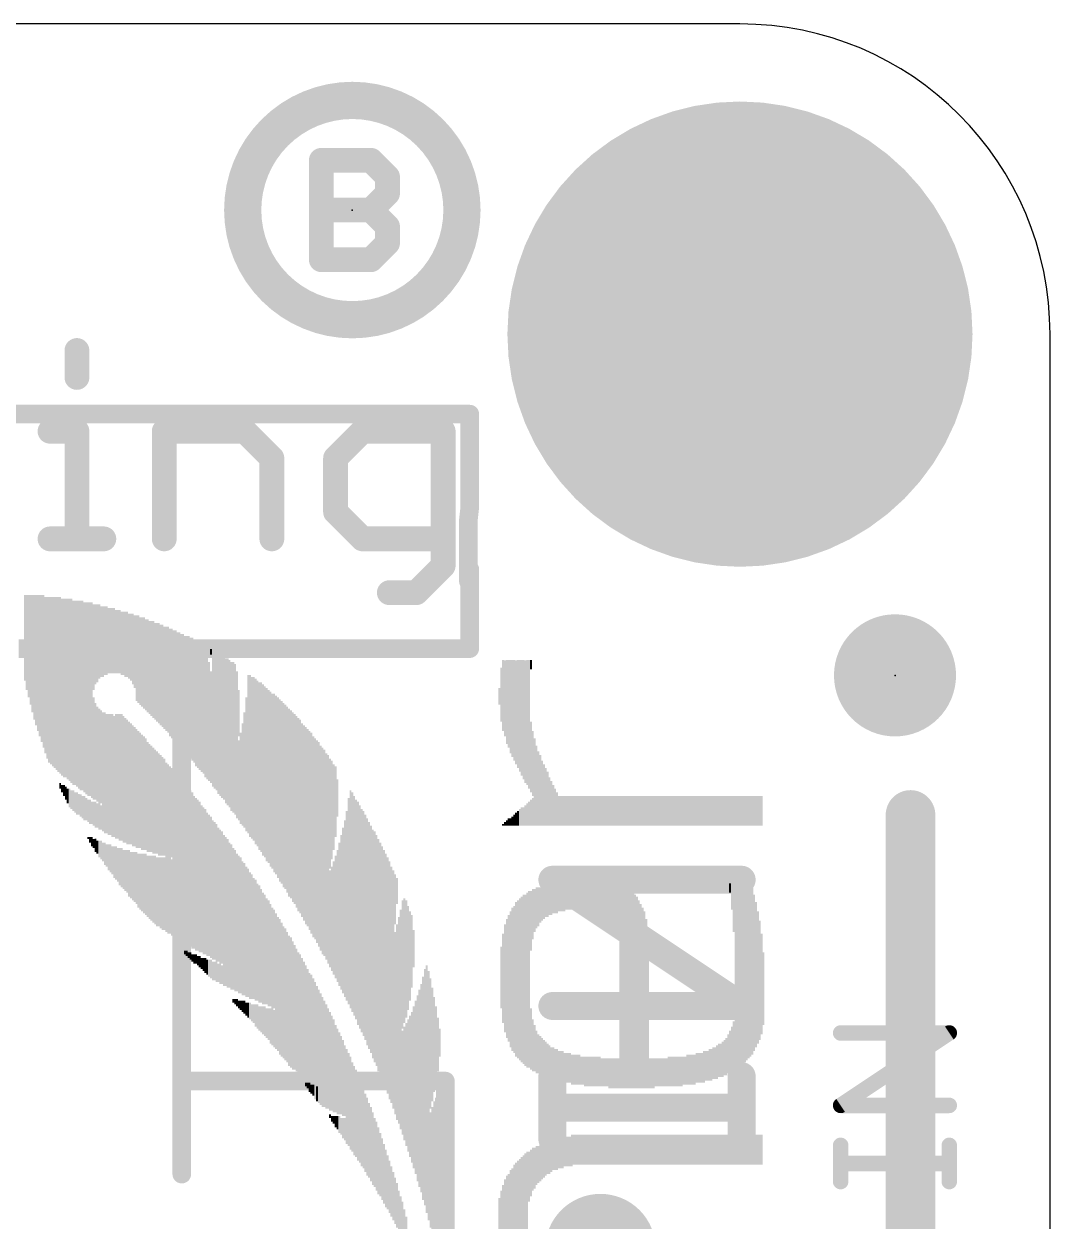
# Model space of a CAD drawing. Extents: x 0 to 50.8, y 0 to 22.9.
# Drawn here: x 42.4 to 50.8, y 13.06 to 22.86 of the extents above; entities that cross this region are included whole.
import ezdxf

# ---------------------------------------------------------------- set-up
doc = ezdxf.new("R2010")
doc.units = 0
for name, color, linetype in [('1', 12, 'CONTINUOUS'), ('17', 110, 'CONTINUOUS'), ('18', 110, 'CONTINUOUS'), ('20', 4, 'CONTINUOUS'), ('21', 40, 'CONTINUOUS'), ('22', 6, 'CONTINUOUS'), ('23', 40, 'CONTINUOUS')]:
    doc.layers.add(name, color=color, linetype=linetype)

# ---------------------------------------------------------------- blocks, each defined once
blk = doc.blocks.new('PIE')
at = {"const_width": 0.5}
blk.add_lwpolyline([(0, -0.25, 1), (0, 0.25, 1), (0, -0.25)], format="xyb", dxfattribs=at)
blk = doc.blocks.new('ROUNDP')
at = {"const_width": 0.5}
blk.add_lwpolyline([(0, -0.25, 1), (0, 0.25, 1), (0, -0.25)], format="xyb", dxfattribs=at)
blk = doc.blocks.new('RECT')
blk.add_solid([(-0.5, -0.5), (0.5, -0.5), (-0.5, 0.5), (0.5, 0.5)])
blk = doc.blocks.new('ROUNDV')
at = {"const_width": 0.5}
blk.add_lwpolyline([(0, -0.25, 1), (0, 0.25, 1), (0, -0.25)], format="xyb", dxfattribs=at)

msp = doc.modelspace()

# ---------------------------------------------------------------- linework, layer by layer
at = {"layer": '20'}
for p, q in [((48.26, 22.86), (2.54, 22.86)), ((50.8, 2.54), (50.8, 20.32))]:
    msp.add_line(p, q, dxfattribs=at)
msp.add_arc((48.26, 20.32), 2.54, 0, 90, dxfattribs=at)
at = {"layer": '21'}
for points, const_width in [([(45.085, 20.438, 1), (45.085, 22.234, 1), (45.085, 20.438)], 0.3048), ([(44.8818, 21.7431, 1), (44.7802, 21.7431)], 0.1016), ([(44.831, 21.7939, 1), (44.831, 21.6923)], 0.1016), ([(45.2737, 21.779, 1), (45.2018, 21.7072)], 0.1016), ([(45.2377, 21.6923, 1), (45.2377, 21.7939)], 0.1016), ([(45.4241, 21.6075, 1), (45.3225, 21.6075)], 0.1016), ([(45.3374, 21.5716, 1), (45.4092, 21.6434)], 0.1016), ([(45.4092, 21.436, 1), (45.3374, 21.5078)], 0.1016), ([(45.3225, 21.4719, 1), (45.4241, 21.4719)], 0.1016), ([(44.831, 21.3871, 1), (44.831, 21.2855)], 0.1016), ([(45.2737, 21.3723, 1), (45.2018, 21.3004)], 0.1016), ([(45.2018, 21.3723, 1), (45.2737, 21.3004)], 0.1016), ([(45.2377, 21.2855, 1), (45.2377, 21.3871)], 0.1016), ([(45.4241, 21.2008, 1), (45.3225, 21.2008)], 0.1016), ([(45.3374, 21.1648, 1), (45.4092, 21.2367)], 0.1016), ([(45.3225, 21.0652, 1), (45.4241, 21.0652)], 0.1016), ([(45.4092, 21.0293, 1), (45.3374, 21.1011)], 0.1016), ([(44.831, 20.9804, 1), (44.831, 20.8788)], 0.1016), ([(44.7802, 20.9296, 1), (44.8818, 20.9296)], 0.1016), ([(45.2018, 20.9655, 1), (45.2737, 20.8937)], 0.1016), ([(45.2377, 20.8788, 1), (45.2377, 20.9804)], 0.1016), ([(42.88, 20.1859, 1), (42.7784, 20.1859)], 0.1016), ([(42.7784, 19.9655, 1), (42.88, 19.9655)], 0.1016), ([(42.6088, 19.5757, 1), (42.6088, 19.4741)], 0.1016), ([(42.88, 19.5249, 1), (42.7784, 19.5249)], 0.1016), ([(42.8292, 19.4741, 1), (42.8292, 19.5757)], 0.1016), ([(43.5952, 19.5249, 1), (43.4936, 19.5249)], 0.1016), ([(43.5444, 19.5757, 1), (43.5444, 19.4741)], 0.1016), ([(44.2412, 19.5608, 1), (44.1694, 19.489)], 0.1016), ([(44.2053, 19.4741, 1), (44.2053, 19.5757)], 0.1016), ([(45.168, 19.5757, 1), (45.168, 19.4741)], 0.1016), ([(45.2039, 19.489, 1), (45.132, 19.5608)], 0.1016), ([(45.8797, 19.5249, 1), (45.7781, 19.5249)], 0.1016), ([(45.8289, 19.4741, 1), (45.8289, 19.5757)], 0.1016), ([(44.4765, 19.3046, 1), (44.3749, 19.3046)], 0.1016), ([(44.3897, 19.2686, 1), (44.4616, 19.3405)], 0.1016), ([(44.9984, 19.3046, 1), (44.8968, 19.3046)], 0.1016), ([(44.9117, 19.3405, 1), (44.9836, 19.2686)], 0.1016), ([(44.9836, 18.8998, 1), (44.9117, 18.828)], 0.1016), ([(44.8968, 18.8639, 1), (44.9984, 18.8639)], 0.1016), ([(42.6088, 18.6944, 1), (42.6088, 18.5928)], 0.1016), ([(43.0495, 18.5928, 1), (43.0495, 18.6944)], 0.1016), ([(45.168, 18.6944, 1), (45.168, 18.5928)], 0.1016), ([(45.132, 18.6077, 1), (45.2039, 18.6795)], 0.1016), ([(45.8289, 18.5928, 1), (45.8289, 18.6944)], 0.1016), ([(42.7784, 18.6436, 1), (42.88, 18.6436)], 0.1016), ([(43.4936, 18.6436, 1), (43.5952, 18.6436)], 0.1016), ([(44.3749, 18.6436, 1), (44.4765, 18.6436)], 0.1016), ([(45.7781, 18.4233, 1), (45.8797, 18.4233)], 0.1016), ([(45.8648, 18.3874, 1), (45.793, 18.4592)], 0.1016), ([(45.3883, 18.2538, 1), (45.3883, 18.1522)], 0.1016), ([(45.5727, 18.2389, 1), (45.6445, 18.167)], 0.1016), ([(45.6086, 18.1522, 1), (45.6086, 18.2538)], 0.1016), ([(49.0847, 14.6295, 1), (49.0847, 14.566)], 0.0635), ([(49.9921, 14.5713, 1), (49.9569, 14.6242)], 0.0635), ([(49.9745, 14.566, 1), (49.9745, 14.6295)], 0.0635), ([(49.0847, 14.0363, 1), (49.0847, 13.9728)], 0.0635), ([(49.0671, 14.031, 1), (49.1024, 13.9782)], 0.0635), ([(49.9745, 13.9728, 1), (49.9745, 14.0363)], 0.0635), ([(49.1165, 13.6775, 1), (49.053, 13.6775)], 0.0635), ([(50.0063, 13.6775, 1), (49.9427, 13.6775)], 0.0635), ([(49.0847, 13.5609, 1), (49.0847, 13.4974)], 0.0635), ([(49.9745, 13.4974, 1), (49.9745, 13.5609)], 0.0635), ([(49.053, 13.3809, 1), (49.1165, 13.3809)], 0.0635), ([(49.9427, 13.3809, 1), (50.0063, 13.3809)], 0.0635)]:
    msp.add_lwpolyline(points, format="xyb", dxfattribs=dict(at, const_width=const_width))
for points, const_width in [([(44.831, 20.9296), (44.831, 21.7431)], 0.2032), ([(44.831, 21.7431), (45.2377, 21.7431)], 0.2032), ([(45.2377, 21.7431), (45.3733, 21.6075)], 0.2032), ([(45.3733, 21.6075), (45.3733, 21.4719)], 0.2032), ([(45.3733, 21.4719), (45.2377, 21.3363)], 0.2032), ([(44.831, 21.3363), (45.2377, 21.3363)], 0.2032), ([(45.2377, 21.3363), (45.3733, 21.2008)], 0.2032), ([(45.3733, 21.2008), (45.3733, 21.0652)], 0.2032), ([(45.3733, 21.0652), (45.2377, 20.9296)], 0.2032), ([(45.2377, 20.9296), (44.831, 20.9296)], 0.2032), ([(42.8292, 20.1859), (42.8292, 19.9655)], 0.2032), ([(42.6088, 19.5249), (42.8292, 19.5249)], 0.2032), ([(42.8292, 19.5249), (42.8292, 18.6436)], 0.2032), ([(43.5444, 18.6436), (43.5444, 19.5249)], 0.2032), ([(43.5444, 19.5249), (44.2053, 19.5249)], 0.2032), ([(44.2053, 19.5249), (44.4257, 19.3046)], 0.2032), ([(45.168, 19.5249), (44.9476, 19.3046)], 0.2032), ([(45.8289, 19.5249), (45.168, 19.5249)], 0.2032), ([(45.8289, 18.4233), (45.8289, 19.5249)], 0.2032), ([(44.4257, 19.3046), (44.4257, 18.6436)], 0.2032), ([(44.9476, 19.3046), (44.9476, 18.8639)], 0.2032), ([(44.9476, 18.8639), (45.168, 18.6436)], 0.2032), ([(42.6088, 18.6436), (43.0495, 18.6436)], 0.2032), ([(45.168, 18.6436), (45.8289, 18.6436)], 0.2032), ([(45.6086, 18.203), (45.8289, 18.4233)], 0.2032), ([(45.3883, 18.203), (45.6086, 18.203)], 0.2032), ([(49.0847, 14.0046), (49.9745, 14.5978)], 0.127), ([(49.9745, 14.5978), (49.0847, 14.5978)], 0.127), ([(49.9745, 14.0046), (49.0847, 14.0046)], 0.127), ([(49.0847, 13.3809), (49.0847, 13.6775)], 0.127), ([(49.9745, 13.3809), (49.9745, 13.6775)], 0.127), ([(49.9745, 13.5292), (49.0847, 13.5292)], 0.127)]:
    msp.add_lwpolyline(points, dxfattribs=dict(at, const_width=const_width))
at = {"layer": '22'}
for points, const_width in [([(26, 19.665), (46.047, 19.665)], 0.1524), ([(46.047, 19.665), (46.047, 18.903)], 0.1524), ([(46.036, 18.803), (46.047, 18.903)], 0.1524), ([(46.036, 18.803), (46.036, 18.295)], 0.1524), ([(46.036, 18.295), (46.047, 18.395)], 0.1524), ([(46.047, 17.745), (46.047, 18.395)], 0.1524), ([(42.351, 17.745), (43.688, 17.745)], 0.1524), ([(43.688, 17.745), (43.688, 14.204)], 0.1524), ([(46.047, 17.745), (43.688, 17.745)], 0.1524), ([(49.657, 16.383), (49.657, 11.303)], 0.4064), ([(48.274, 14.8186), (46.7233, 15.8524)], 0.2286), ([(46.7233, 15.8524), (48.274, 15.8524)], 0.2286), ([(46.7233, 14.8186), (48.274, 14.8186)], 0.2286), ([(46.7233, 13.7272), (46.7233, 14.2441)], 0.2286), ([(48.274, 13.7272), (48.274, 14.2441)], 0.2286), ([(45.847, 14.204), (43.688, 14.204)], 0.1524), ([(43.688, 14.204), (43.688, 13.442)], 0.1524), ([(45.847, 14.204), (45.847, 9.505)], 0.1524), ([(46.7233, 13.9856), (48.274, 13.9856)], 0.2286)]:
    msp.add_lwpolyline(points, dxfattribs=dict(at, const_width=const_width))
for points, const_width in [([(46.0851, 19.665, 1), (46.0089, 19.665)], 0.0762), ([(46.047, 19.6269, 1), (46.047, 19.7031)], 0.0762), ([(46.0089, 18.903, 1), (46.0851, 18.903)], 0.0762), ([(46.0849, 18.8988, 1), (46.0091, 18.9072)], 0.0762), ([(46.0741, 18.803, 1), (45.9979, 18.803)], 0.0762), ([(45.9981, 18.8072, 1), (46.0739, 18.7988)], 0.0762), ([(46.0851, 18.395, 1), (46.0089, 18.395)], 0.0762), ([(46.0849, 18.3908, 1), (46.0091, 18.3992)], 0.0762), ([(45.9981, 18.2992, 1), (46.0739, 18.2908)], 0.0762), ([(45.9979, 18.295, 1), (46.0741, 18.295)], 0.0762), ([(43.7261, 17.745, 1), (43.6499, 17.745)], 0.0762), ([(43.688, 17.7831, 1), (43.688, 17.7069)], 0.0762), ([(43.688, 17.7069, 1), (43.688, 17.7831)], 0.0762), ([(46.0089, 17.745, 1), (46.0851, 17.745)], 0.0762), ([(46.047, 17.7069, 1), (46.047, 17.7831)], 0.0762), ([(49.7586, 16.383, 1), (49.5554, 16.383)], 0.2032), ([(46.755, 15.9, 1), (46.6916, 15.8049)], 0.1143), ([(46.7233, 15.9096, 1), (46.7233, 15.7953)], 0.1143), ([(48.274, 15.7953, 1), (48.274, 15.9096)], 0.1143), ([(46.7233, 14.8758, 1), (46.7233, 14.7615)], 0.1143), ([(48.2423, 14.7711, 1), (48.3057, 14.8662)], 0.1143), ([(48.274, 14.7615, 1), (48.274, 14.8758)], 0.1143), ([(46.7805, 14.2441, 1), (46.6662, 14.2441)], 0.1143), ([(48.3312, 14.2441, 1), (48.2169, 14.2441)], 0.1143), ([(43.688, 14.2421, 1), (43.688, 14.1659)], 0.0762), ([(43.7261, 14.204, 1), (43.6499, 14.204)], 0.0762), ([(43.6499, 14.204, 1), (43.7261, 14.204)], 0.0762), ([(45.8851, 14.204, 1), (45.8089, 14.204)], 0.0762), ([(45.847, 14.1659, 1), (45.847, 14.2421)], 0.0762), ([(46.7233, 14.0428, 1), (46.7233, 13.9285)], 0.1143), ([(48.274, 13.9285, 1), (48.274, 14.0428)], 0.1143), ([(46.6662, 13.7272, 1), (46.7805, 13.7272)], 0.1143), ([(48.2169, 13.7272, 1), (48.3312, 13.7272)], 0.1143), ([(43.6499, 13.442, 1), (43.7261, 13.442)], 0.0762)]:
    msp.add_lwpolyline(points, format="xyb", dxfattribs=dict(at, const_width=const_width))
at = {"layer": '23'}
for p in [(45.085, 21.336), (49.53, 17.526)]:
    msp.add_point(p, dxfattribs=at)

# ---------------------------------------------------------------- block references
at = {"layer": '1'}
msp.add_blockref('PIE', (49.53, 17.526), dxfattribs=at)
at = {"layer": '17', "xscale": 3.81, "yscale": 3.81, "rotation": 180}
msp.add_blockref('ROUNDP', (48.26, 20.32), dxfattribs=at)
msp.add_blockref('ROUNDP', (48.26, 20.32), dxfattribs=at)
at = {"layer": '18', "xscale": 0.9064, "yscale": 0.9064}
msp.add_blockref('ROUNDV', (47.117, 12.827), dxfattribs=at)
msp.add_blockref('ROUNDV', (47.117, 12.827), dxfattribs=at)
at = {"layer": '21', "yscale": 0.0152, "rotation": 90}
for p, xscale in [((42.4028, 17.8333), 0.701), ((42.418, 17.7952), 0.7772), ((42.4332, 17.7648), 0.8382), ((42.4485, 17.7343), 0.8992), ((42.4637, 17.7038), 0.9601), ((42.479, 17.6733), 1.0211), ((42.4942, 17.6505), 1.0668), ((42.5094, 17.6276), 1.1125), ((42.5247, 17.6047), 1.1582), ((42.5399, 17.5819), 1.204), ((42.5552, 17.559), 1.2497), ((42.5704, 17.5285), 1.2802), ((42.5856, 17.5057), 1.3259), ((42.6009, 17.4904), 1.3564), ((42.6161, 17.4828), 1.3716), ((42.6314, 17.4752), 1.3868), ((42.6466, 17.4676), 1.4021), ((42.6618, 17.46), 1.4173), ((42.6771, 17.4523), 1.4326), ((42.6923, 17.4447), 1.4478), ((42.7076, 17.4295), 1.4478), ((42.7228, 17.4219), 1.463), ((42.738, 17.4219), 1.463), ((42.7533, 17.4142), 1.4783), ((42.7685, 17.4066), 1.4935), ((42.7838, 17.399), 1.5088), ((42.799, 17.3838), 1.5088), ((42.8142, 17.3838), 1.5088), ((42.8295, 17.3761), 1.524), ((42.8447, 17.3685), 1.5392), ((42.86, 17.3609), 1.5545), ((42.8752, 17.3609), 1.5545), ((42.8904, 17.3457), 1.5545), ((42.9057, 17.338), 1.5697), ((42.9209, 17.3304), 1.585), ((42.9362, 17.3304), 1.585), ((42.9514, 17.3228), 1.6002), ((42.9666, 17.7571), 0.701), ((42.9819, 17.78), 0.6553), ((42.9971, 17.7876), 0.6401), ((43.0124, 17.8029), 0.6096), ((43.0276, 17.8029), 0.5791), ((43.0428, 17.8029), 0.5791), ((43.0581, 17.8105), 0.5639), ((43.0733, 17.8105), 0.5639), ((43.0886, 17.8105), 0.5334), ((43.1038, 17.8105), 0.5334), ((43.119, 17.8105), 0.5334), ((43.1343, 17.8105), 0.5334), ((43.1495, 17.8029), 0.5182), ((43.1648, 17.8029), 0.5182), ((43.18, 17.8029), 0.5182), ((43.1952, 17.7876), 0.5182), ((43.2105, 17.7876), 0.5182), ((43.2257, 17.78), 0.5334), ((43.241, 17.78), 0.5334), ((43.2562, 17.7648), 0.5334), ((43.2714, 17.7571), 0.5486), ((43.2867, 17.7419), 0.5791), ((43.3019, 17.719), 0.5944), ((43.3172, 17.6657), 0.701), ((43.3324, 17.6581), 0.7163), ((43.3476, 17.6428), 0.7163), ((43.3629, 17.6352), 0.7315), ((43.3781, 17.6276), 0.7468), ((43.3934, 17.6124), 0.7468), ((43.4086, 17.6047), 0.762), ((43.4238, 17.5895), 0.762), ((43.4391, 17.5819), 0.7772), ((43.4543, 17.5743), 0.7925), ((43.4696, 17.559), 0.7925), ((43.4848, 17.5514), 0.8077), ((43.5, 17.5438), 0.823), ((43.5153, 17.5285), 0.823), ((43.5305, 17.5209), 0.8382), ((43.5458, 17.5057), 0.8382), ((43.561, 17.4981), 0.8534), ((43.5762, 17.4904), 0.8687), ((43.5915, 17.4676), 0.8839), ((43.6067, 17.46), 0.8992), ((43.622, 17.4447), 0.8992), ((43.6372, 17.4371), 0.9144), ((43.6524, 17.4219), 0.9144), ((43.6677, 17.4142), 0.9296), ((43.6829, 17.399), 0.9296), ((43.6982, 17.3914), 0.9449), ((43.7134, 17.3685), 0.9601), ((43.7286, 17.3609), 0.9754), ((43.7439, 17.3533), 0.9906), ((43.7591, 17.338), 0.9906), ((43.7744, 17.3304), 1.0058), ((43.7896, 17.3152), 1.0058), ((43.8048, 17.2923), 1.0211), ((43.8201, 17.2847), 1.0363), ((43.8353, 17.2695), 1.0363), ((43.8506, 17.2618), 1.0516), ((43.8658, 17.2466), 1.0516), ((43.881, 17.2237), 1.0668), ((43.8963, 17.1856), 1.0211), ((43.9268, 17.719), 0.0457), ((43.942, 17.178), 1.1278), ((43.9572, 17.1628), 1.1278), ((43.9725, 17.1475), 1.1278), ((43.9877, 17.1323), 1.1582), ((44.003, 17.1171), 1.1582), ((44.0182, 17.1094), 1.1735), ((44.0334, 17.0942), 1.1735), ((44.0487, 17.0713), 1.1887), ((44.0639, 17.0637), 1.204), ((44.0792, 17.0485), 1.204), ((46.3194, 17.3609), 0.5791), ((46.3347, 17.338), 0.6248), ((46.3499, 17.3076), 0.6858), ((46.3652, 17.2923), 0.7163), ((46.3804, 17.2695), 0.762), ((46.3956, 17.2542), 0.7925), ((46.4109, 17.239), 0.823), ((46.4261, 17.2237), 0.8534), ((46.4414, 17.2085), 0.8839), ((46.4566, 17.1933), 0.9144), ((46.4718, 17.178), 0.9449), ((46.4871, 17.1628), 0.9754), ((46.5023, 17.1475), 1.0058), ((46.5176, 17.1399), 1.0211), ((46.5328, 17.1247), 1.0516), ((46.548, 17.6124), 0.0762), ((43.9115, 17.1475), 0.9754), ((43.9268, 17.1018), 0.9144), ((44.0944, 17.0256), 1.2192), ((44.1096, 17.018), 1.2344), ((44.1249, 17.0028), 1.2344), ((44.1401, 16.957), 1.204), ((46.3042, 17.3685), 0.442), ((44.2316, 16.8808), 1.2954), ((44.2468, 16.8656), 1.3259), ((44.262, 16.8504), 1.3259), ((44.2773, 16.8427), 1.3411), ((44.2925, 16.8199), 1.3564), ((44.3078, 16.8046), 1.3564), ((44.323, 16.7818), 1.3716), ((44.3382, 16.7742), 1.3868), ((44.3535, 16.7513), 1.4021), ((44.1554, 17.2161), 0.381), ((44.3687, 16.7361), 1.4021), ((44.384, 16.7132), 1.4173), ((44.3992, 16.698), 1.4173), ((44.4144, 16.6751), 1.4326), ((44.4297, 16.6599), 1.4326), ((44.4449, 16.6446), 1.463), ((44.4602, 16.6294), 1.463), ((46.289, 17.3533), 0.1372), ((42.9666, 16.9266), 0.8382), ((42.9819, 16.9037), 0.7925), ((42.9971, 16.8808), 0.7772), ((43.0124, 16.7589), 0.9906), ((44.2163, 16.797), 1.0973), ((44.4754, 16.6065), 1.4783), ((44.4906, 16.5837), 1.4935), ((44.5059, 16.5684), 1.4935), ((44.5211, 16.5456), 1.5088), ((44.5364, 16.5303), 1.5088), ((44.5516, 16.5075), 1.524), ((44.5668, 16.4846), 1.5392), ((43.0276, 16.858), 0.762), ((43.0428, 16.7361), 0.9754), ((43.0581, 16.7284), 0.9906), ((43.0733, 16.7208), 0.9754), ((43.0886, 16.7132), 0.9906), ((43.1038, 16.7132), 0.9906), ((43.119, 16.7056), 1.0058), ((43.1343, 16.698), 0.9906), ((43.1495, 16.698), 1.0211), ((43.1648, 16.698), 1.0211), ((43.18, 16.6903), 1.0363), ((43.1952, 16.6903), 1.0363), ((43.2105, 16.6751), 1.0363), ((43.2257, 16.6675), 1.0211), ((43.241, 16.6522), 1.0211), ((44.2011, 16.7513), 0.9449), ((44.5821, 16.4694), 1.5392), ((44.5973, 16.4465), 1.5545), ((44.6126, 16.4313), 1.5545), ((44.6278, 16.4084), 1.5697), ((44.643, 16.3855), 1.585), ((44.6583, 16.3703), 1.585), ((43.2562, 16.6446), 1.0058), ((43.2714, 16.637), 0.9906), ((43.2867, 16.6218), 0.9906), ((43.3019, 16.6141), 0.9754), ((43.3172, 16.5989), 0.9754), ((43.3324, 16.5913), 0.9601), ((43.3476, 16.5837), 0.9449), ((44.1706, 16.6827), 0.7468), ((44.1858, 16.7132), 0.8382), ((44.6735, 16.3398), 1.585), ((44.6888, 16.317), 1.6002), ((44.704, 16.2941), 1.6154), ((44.7192, 16.2789), 1.6154), ((44.7345, 16.256), 1.6307), ((44.7497, 16.2331), 1.6459), ((46.548, 16.858), 0.5791), ((46.5633, 16.8046), 0.5334), ((43.3629, 16.5684), 0.9449), ((43.3781, 16.5608), 0.9296), ((43.3934, 16.5532), 0.9144), ((43.4086, 16.5303), 0.8992), ((43.4238, 16.5227), 0.8839), ((44.1554, 16.6675), 0.6553), ((44.765, 16.2027), 1.6459), ((44.7802, 16.1874), 1.6459), ((44.7954, 16.1646), 1.6612), ((44.8107, 16.1417), 1.6764), ((46.5785, 16.6522), 0.7163), ((43.4391, 16.5151), 0.8687), ((43.4543, 16.4998), 0.8687), ((43.4696, 16.4922), 0.8534), ((43.4848, 16.4846), 0.8382), ((43.5, 16.4694), 0.8382), ((43.5153, 16.4617), 0.823), ((44.8259, 16.1112), 1.6764), ((44.8412, 16.0884), 1.6916), ((44.8564, 16.0731), 1.6916), ((44.8716, 16.0426), 1.6916), ((44.8869, 16.0198), 1.7069), ((46.5938, 16.6218), 0.6553), ((46.609, 16.5989), 0.6096), ((46.6242, 16.5837), 0.5791), ((43.5305, 16.4541), 0.8077), ((43.5458, 16.4465), 0.7925), ((43.561, 16.1188), 1.3868), ((43.5762, 16.1036), 1.3868), ((43.5915, 16.096), 1.3716), ((43.6067, 16.4008), 0.7315), ((44.9021, 16.3932), 0.8992), ((44.9174, 16.4236), 0.8077), ((44.9326, 16.4465), 0.701), ((44.9478, 16.4922), 0.5791), ((46.6395, 16.5608), 0.5334), ((46.6547, 16.5456), 0.5029), ((46.67, 16.5303), 0.4724), ((43.622, 16.0655), 1.3716), ((43.6372, 16.0579), 1.3564), ((43.6524, 16.035), 1.3411), ((43.6677, 16.0274), 1.3259), ((43.6829, 16.0122), 1.3259), ((44.9631, 16.5227), 0.3048), ((46.6852, 16.5151), 0.442), ((46.7004, 16.4922), 0.3962), ((42.6923, 16.6218), 0.0457), ((42.7076, 16.5989), 0.061), ((42.7228, 16.5837), 0.0914), ((42.738, 16.5608), 0.1067), ((42.7533, 16.5379), 0.1219), ((42.7685, 16.5227), 0.1524), ((42.7838, 16.5075), 0.1524), ((42.799, 16.4998), 0.1676), ((42.8142, 16.4846), 0.1676), ((42.8295, 16.477), 0.1829), ((43.6982, 15.9969), 1.3259), ((43.7134, 15.9893), 1.3106), ((43.7286, 15.9664), 1.2954), ((43.7439, 15.9588), 1.2802), ((43.7591, 15.9436), 1.2802), ((43.7744, 15.9283), 1.2802), ((45.0698, 15.6921), 1.7831), ((45.085, 15.6693), 1.7983), ((46.7157, 16.477), 0.3658), ((46.7309, 16.4617), 0.3353), ((46.7462, 16.4465), 0.3048), ((46.7614, 16.4313), 0.2743), ((42.8447, 16.4694), 0.1676), ((42.86, 16.4617), 0.1829), ((42.8752, 16.4465), 0.1829), ((42.8904, 16.4389), 0.1981), ((42.9057, 16.4313), 0.1829), ((42.9209, 16.416), 0.1829), ((42.9362, 16.4084), 0.1981), ((42.9514, 16.4008), 0.1829), ((42.9666, 16.3932), 0.1981), ((42.9819, 16.3855), 0.2134), ((42.9971, 16.3779), 0.1981), ((43.7896, 15.9131), 1.2497), ((43.8048, 15.8979), 1.2497), ((43.8201, 15.8902), 1.2344), ((43.8353, 15.875), 1.2344), ((45.0545, 15.6769), 1.6916), ((45.1002, 15.6388), 1.7983), ((45.1155, 15.6083), 1.7983), ((45.1307, 15.5778), 1.8288), ((46.5176, 16.3855), 0.1829), ((46.5328, 16.3932), 0.1981), ((46.548, 16.4008), 0.2134), ((46.5633, 16.4084), 0.2286), ((46.7766, 16.416), 0.2438), ((46.7919, 16.416), 0.2438), ((46.8071, 16.416), 0.2438), ((46.8224, 16.416), 0.2438), ((46.8376, 16.416), 0.2438), ((46.8528, 16.416), 0.2438), ((46.8681, 16.416), 0.2438), ((46.8833, 16.416), 0.2438), ((46.8986, 16.416), 0.2438), ((46.9138, 16.416), 0.2438), ((46.929, 16.416), 0.2438), ((46.9443, 16.416), 0.2438), ((46.9595, 16.416), 0.2438), ((46.9748, 16.416), 0.2438), ((46.99, 16.416), 0.2438), ((47.0052, 16.416), 0.2438), ((47.0205, 16.416), 0.2438), ((47.0357, 16.416), 0.2438), ((47.051, 16.416), 0.2438), ((47.0662, 16.416), 0.2438), ((47.0814, 16.416), 0.2438), ((47.0967, 16.416), 0.2438), ((47.1119, 16.416), 0.2438), ((47.1272, 16.416), 0.2438), ((47.1424, 16.416), 0.2438), ((47.1576, 16.416), 0.2438), ((47.1729, 16.416), 0.2438), ((47.1881, 16.416), 0.2438), ((47.2034, 16.416), 0.2438), ((47.2186, 16.416), 0.2438), ((47.2338, 16.416), 0.2438), ((47.2491, 16.416), 0.2438), ((47.2643, 16.416), 0.2438), ((47.2796, 16.416), 0.2438), ((47.2948, 16.416), 0.2438), ((47.31, 16.416), 0.2438), ((47.3253, 16.416), 0.2438), ((47.3405, 16.416), 0.2438), ((47.3558, 16.416), 0.2438), ((47.371, 16.416), 0.2438), ((47.3862, 16.416), 0.2438), ((47.4015, 16.416), 0.2438), ((47.4167, 16.416), 0.2438), ((47.432, 16.416), 0.2438), ((47.4472, 16.416), 0.2438), ((47.4624, 16.416), 0.2438), ((47.4777, 16.416), 0.2438), ((47.4929, 16.416), 0.2438), ((47.5082, 16.416), 0.2438), ((47.5234, 16.416), 0.2438), ((47.5386, 16.416), 0.2438), ((47.5539, 16.416), 0.2438), ((47.5691, 16.416), 0.2438), ((47.5844, 16.416), 0.2438), ((47.5996, 16.416), 0.2438), ((47.6148, 16.416), 0.2438), ((47.6301, 16.416), 0.2438), ((47.6453, 16.416), 0.2438), ((47.6606, 16.416), 0.2438), ((47.6758, 16.416), 0.2438), ((47.691, 16.416), 0.2438), ((47.7063, 16.416), 0.2438), ((47.7215, 16.416), 0.2438), ((47.7368, 16.416), 0.2438), ((47.752, 16.416), 0.2438), ((47.7672, 16.416), 0.2438), ((47.7825, 16.416), 0.2438), ((47.7977, 16.416), 0.2438), ((47.813, 16.416), 0.2438), ((47.8282, 16.416), 0.2438), ((47.8434, 16.416), 0.2438), ((47.8587, 16.416), 0.2438), ((47.8739, 16.416), 0.2438), ((47.8892, 16.416), 0.2438), ((47.9044, 16.416), 0.2438), ((47.9196, 16.416), 0.2438), ((47.9349, 16.416), 0.2438), ((47.9501, 16.416), 0.2438), ((47.9654, 16.416), 0.2438), ((47.9806, 16.416), 0.2438), ((47.9958, 16.416), 0.2438), ((48.0111, 16.416), 0.2438), ((48.0263, 16.416), 0.2438), ((48.0416, 16.416), 0.2438), ((48.0568, 16.416), 0.2438), ((48.072, 16.416), 0.2438), ((48.0873, 16.416), 0.2438), ((48.1025, 16.416), 0.2438), ((48.1178, 16.416), 0.2438), ((48.133, 16.416), 0.2438), ((48.1482, 16.416), 0.2438), ((48.1635, 16.416), 0.2438), ((48.1787, 16.416), 0.2438), ((48.194, 16.416), 0.2438), ((48.2092, 16.416), 0.2438), ((48.2244, 16.416), 0.2438), ((48.2397, 16.416), 0.2438), ((48.2549, 16.416), 0.2438), ((48.2702, 16.416), 0.2438), ((48.2854, 16.416), 0.2438), ((48.3006, 16.416), 0.2438), ((48.3159, 16.416), 0.2438), ((48.3311, 16.416), 0.2438), ((48.3464, 16.416), 0.2438), ((48.3616, 16.416), 0.2438), ((48.3768, 16.416), 0.2438), ((48.3921, 16.416), 0.2438), ((48.4073, 16.416), 0.2438), ((48.4226, 16.416), 0.2438), ((48.4378, 16.416), 0.2438), ((43.0276, 16.3627), 0.1981), ((43.8506, 15.8598), 1.204), ((43.8658, 15.8445), 1.204), ((43.881, 15.8369), 1.1887), ((43.8963, 15.814), 1.1735), ((43.9115, 15.8064), 1.1582), ((43.9268, 15.7912), 1.1582), ((45.0393, 15.6388), 1.5545), ((45.146, 15.5473), 1.8288), ((45.1612, 15.5169), 1.8288), ((45.1764, 15.494), 1.844), ((45.1917, 15.4635), 1.844), ((46.3956, 16.3322), 0.0762), ((46.4109, 16.3398), 0.0914), ((46.4261, 16.3474), 0.1067), ((46.4414, 16.3551), 0.1219), ((46.4566, 16.3627), 0.1372), ((46.4718, 16.3703), 0.1524), ((46.4871, 16.3703), 0.1524), ((46.5023, 16.3779), 0.1676), ((43.942, 15.7683), 1.143), ((43.9572, 15.7607), 1.1278), ((43.9725, 15.6616), 1.2954), ((43.9877, 15.7302), 1.0973), ((45.0088, 15.6007), 1.3564), ((45.024, 15.6159), 1.4478), ((45.2069, 15.4254), 1.8593), ((45.2222, 15.3949), 1.8593), ((45.2374, 15.3645), 1.8593), ((46.3194, 16.3017), 0.0152), ((46.3347, 16.3093), 0.0305), ((46.3499, 16.317), 0.0457), ((46.3652, 16.3246), 0.061), ((46.3804, 16.3246), 0.061), ((42.9209, 16.195), 0.0152), ((42.9362, 16.1798), 0.0457), ((42.9514, 16.1646), 0.0762), ((42.9666, 16.1493), 0.0762), ((42.9819, 16.1341), 0.1067), ((44.003, 15.6312), 1.2649), ((44.0182, 15.7074), 1.082), ((44.0334, 15.6007), 1.2344), ((44.0487, 15.5931), 1.2192), ((44.0639, 15.5778), 1.2192), ((44.9936, 15.5854), 1.2649), ((45.2526, 15.3264), 1.8745), ((45.2679, 15.3035), 1.8898), ((45.2831, 15.273), 1.8898), ((45.2984, 15.2349), 1.905), ((42.9971, 16.1188), 0.1067), ((43.0124, 16.1036), 0.1372), ((43.0276, 16.096), 0.1524), ((43.0428, 16.0807), 0.1524), ((43.0581, 16.0655), 0.1829), ((43.0733, 16.0503), 0.1829), ((43.0886, 16.035), 0.2134), ((43.1038, 16.0274), 0.2286), ((43.119, 16.0122), 0.2286), ((43.1343, 15.9969), 0.2591), ((43.1495, 15.9893), 0.2743), ((43.1648, 15.9741), 0.2743), ((43.18, 15.9588), 0.3048), ((43.1952, 15.9512), 0.32), ((43.2105, 15.936), 0.32), ((43.2257, 15.9283), 0.3353), ((43.241, 15.9207), 0.3505), ((43.2562, 15.9055), 0.381), ((43.2714, 15.8902), 0.381), ((43.2867, 15.8826), 0.3962), ((43.3019, 15.875), 0.4115), ((43.3172, 15.8674), 0.4267), ((44.0792, 15.5626), 1.1887), ((44.0944, 15.5473), 1.1887), ((44.1096, 15.5321), 1.1582), ((44.1249, 15.5169), 1.1582), ((44.9631, 15.555), 1.082), ((44.9783, 15.5702), 1.1735), ((45.3136, 15.2044), 1.905), ((45.3288, 15.1663), 1.9202), ((45.3441, 15.1359), 1.9202), ((43.3324, 15.8445), 0.442), ((43.3476, 15.8369), 0.4572), ((43.3629, 15.8293), 0.4724), ((43.3781, 15.8217), 0.4877), ((43.3934, 15.814), 0.5029), ((43.4086, 15.7988), 0.5029), ((43.4238, 15.7912), 0.5182), ((43.4391, 15.7836), 0.5334), ((43.4543, 15.7759), 0.5486), ((43.4696, 15.7683), 0.5639), ((43.4848, 15.7531), 0.5639), ((43.5, 15.7531), 0.5639), ((43.5153, 15.7455), 0.5791), ((43.5305, 15.7378), 0.5944), ((43.5458, 15.7378), 0.5944), ((43.6067, 15.7074), 0.6248), ((44.1401, 15.5016), 1.1278), ((44.1554, 15.4864), 1.1278), ((44.1706, 15.4788), 1.1125), ((44.1858, 15.4559), 1.0973), ((44.2011, 15.4483), 1.082), ((44.9326, 15.5397), 0.9296), ((44.9478, 15.5473), 1.0058), ((45.3593, 15.0978), 1.9355), ((45.3746, 15.0673), 1.9355), ((45.3898, 15.0292), 1.9507), ((44.2163, 15.4254), 1.0668), ((44.2316, 15.4178), 1.0516), ((44.2468, 15.3949), 1.0363), ((44.262, 15.3873), 1.0211), ((44.9021, 15.5321), 0.7925), ((44.9174, 15.5321), 0.8534), ((45.405, 14.9911), 1.9355), ((45.4203, 14.953), 1.9507), ((45.4355, 15.6921), 0.4115), ((44.2773, 15.3721), 0.9906), ((44.2925, 15.3568), 0.9906), ((44.3078, 15.3416), 0.9601), ((44.323, 15.3264), 0.9601), ((45.4508, 15.7607), 0.2134), ((46.5938, 15.6235), 0.3353), ((46.609, 15.6312), 0.32), ((46.6242, 15.6464), 0.2896), ((46.6395, 15.6616), 0.2896), ((46.6547, 15.6693), 0.2743), ((46.67, 15.6845), 0.2743), ((46.6852, 15.6845), 0.2743), ((46.7004, 15.6921), 0.2591), ((46.7157, 15.6921), 0.2591), ((46.7309, 15.7074), 0.2591), ((46.7462, 15.7074), 0.2591), ((46.7614, 15.7074), 0.2591), ((46.7766, 15.715), 0.2438), ((46.7919, 15.715), 0.2438), ((46.8071, 15.715), 0.2438), ((46.8224, 15.7226), 0.2591), ((46.8376, 15.7302), 0.2438), ((46.8528, 15.7302), 0.2438), ((46.8681, 15.7302), 0.2438), ((46.8833, 15.7302), 0.2438), ((46.8986, 15.7302), 0.2438), ((46.9138, 15.7302), 0.2438), ((46.929, 15.7302), 0.2438), ((46.9443, 15.7302), 0.2438), ((46.9595, 15.7302), 0.2438), ((46.9748, 15.7302), 0.2438), ((46.99, 15.7302), 0.2438), ((47.0052, 15.7302), 0.2438), ((47.0205, 15.7302), 0.2438), ((47.0357, 15.7378), 0.2286), ((47.051, 15.7378), 0.2286), ((47.0662, 15.7302), 0.2438), ((47.0814, 15.7302), 0.2438), ((47.0967, 15.7302), 0.2438), ((47.1119, 15.7302), 0.2438), ((47.1272, 15.7302), 0.2438), ((47.1424, 15.7226), 0.2591), ((47.1576, 15.7226), 0.2591), ((47.1729, 15.7226), 0.2591), ((47.1881, 15.715), 0.2743), ((47.2034, 15.6997), 0.2743), ((47.2186, 15.6921), 0.2896), ((47.2338, 15.6769), 0.32), ((47.2491, 15.6616), 0.3505), ((47.2643, 15.6312), 0.381), ((47.2796, 14.9835), 1.6764), ((47.2948, 14.9758), 1.6612), ((47.31, 14.9758), 1.6612), ((47.3253, 14.9682), 1.6459), ((47.3405, 14.9682), 1.6459), ((48.1787, 15.7836), 0.0762), ((48.194, 15.715), 0.2134), ((48.2092, 15.6235), 0.3962), ((48.2244, 15.0597), 1.524), ((48.2397, 15.0597), 1.524), ((48.2549, 15.0673), 1.5088), ((48.2702, 15.0749), 1.4935), ((48.2854, 15.0825), 1.4783), ((48.3006, 15.0901), 1.463), ((48.3159, 15.0978), 1.4478), ((48.3311, 15.1054), 1.4326), ((48.3464, 15.113), 1.4173), ((48.3616, 15.1054), 1.3716), ((44.3382, 15.3111), 0.9296), ((44.3535, 15.2883), 0.9144), ((44.3687, 15.2806), 0.8992), ((44.384, 15.2654), 0.8687), ((44.3992, 15.2502), 0.8687), ((45.4965, 15.1587), 1.0516), ((45.5117, 15.1892), 1.0211), ((45.527, 15.2044), 0.9601), ((46.4414, 15.0368), 1.2954), ((46.4566, 15.0368), 1.3259), ((46.4718, 15.0368), 1.3564), ((46.4871, 15.0368), 1.3868), ((46.5023, 15.0292), 1.4021), ((46.5176, 15.0292), 1.4326), ((46.5328, 15.0368), 1.4478), ((46.548, 15.5169), 0.4877), ((46.5633, 15.5702), 0.4115), ((46.5785, 15.6007), 0.3505), ((47.3558, 14.9606), 1.6307), ((47.371, 14.953), 1.6154), ((47.3862, 14.9454), 1.6002), ((47.4015, 14.9377), 1.585), ((47.4167, 14.9301), 1.5697), ((47.432, 14.9149), 1.5392), ((48.3768, 15.0901), 1.2802), ((44.4144, 15.2349), 0.8382), ((44.4297, 15.0597), 1.1278), ((44.4449, 15.2044), 0.8077), ((45.4812, 14.7091), 1.7983), ((45.5422, 15.2121), 0.8534), ((45.5574, 15.2273), 0.7315), ((46.3804, 15.0368), 1.1125), ((46.3956, 15.0368), 1.1735), ((46.4109, 15.0368), 1.204), ((46.4261, 15.0368), 1.2649), ((47.4472, 14.8996), 1.5088), ((47.4624, 14.8844), 1.4783), ((47.4777, 14.8692), 1.4478), ((48.3921, 15.0749), 1.1887), ((48.4073, 15.052), 1.082), ((44.4602, 15.0216), 1.1125), ((44.4754, 14.9987), 1.0973), ((44.4906, 14.9758), 1.1125), ((44.5059, 14.953), 1.0973), ((45.466, 14.7015), 1.6916), ((45.5727, 15.2654), 0.5944), ((46.3499, 15.0444), 0.9754), ((46.3652, 15.0444), 1.0363), ((47.4929, 14.8387), 1.3868), ((48.4226, 15.0292), 0.9754), ((44.5211, 14.9301), 1.082), ((44.5364, 14.9149), 1.082), ((44.5516, 14.892), 1.0668), ((44.5668, 14.8615), 1.0668), ((45.4355, 14.6787), 1.4935), ((45.4508, 14.6863), 1.6002), ((45.5879, 15.2883), 0.3048), ((46.3194, 15.0444), 0.7315), ((46.3347, 15.0444), 0.8839), ((47.5082, 14.793), 1.2954), ((48.4378, 14.9987), 0.823), ((44.5821, 14.8463), 1.0668), ((44.5973, 14.8234), 1.0516), ((44.6126, 14.8082), 1.0211), ((46.3042, 15.052), 0.5029), ((43.7134, 15.2578), 0.0305), ((43.7286, 15.2502), 0.0457), ((43.7439, 15.2349), 0.0457), ((43.7591, 15.2273), 0.061), ((43.7744, 15.2121), 0.061), ((43.7896, 15.2044), 0.0762), ((43.8048, 15.2044), 0.0762), ((43.8201, 15.1892), 0.0762), ((43.8353, 15.1816), 0.0914), ((43.8506, 15.1663), 0.0914), ((43.8658, 15.1587), 0.1067), ((43.881, 15.1511), 0.1219), ((43.8963, 15.1359), 0.1219), ((43.9115, 15.1282), 0.1372), ((43.9268, 15.1206), 0.1524), ((44.6278, 14.7853), 1.0058), ((44.643, 14.7625), 0.9906), ((44.6583, 14.7549), 0.9754), ((44.6735, 14.732), 0.9601), ((48.453, 14.9606), 0.5944), ((43.942, 15.1054), 0.1524), ((43.9572, 15.1054), 0.1524), ((43.9877, 15.0901), 0.1524), ((44.0182, 15.0749), 0.1524), ((44.6888, 14.7091), 0.9449), ((44.704, 14.6939), 0.9144), ((44.7192, 14.671), 0.8992), ((45.6794, 14.1529), 1.9355), ((45.6946, 14.1376), 2.0269), ((45.7098, 14.0843), 2.0422), ((44.7345, 14.6482), 0.8839), ((44.7497, 14.6406), 0.8687), ((44.765, 14.6177), 0.8534), ((44.7802, 14.5339), 0.9601), ((45.6489, 14.1453), 1.7069), ((45.6641, 14.1453), 1.8288), ((45.7251, 14.511), 1.0668), ((44.7954, 14.5796), 0.8077), ((44.8107, 14.4882), 0.9296), ((44.8259, 14.4653), 0.9144), ((45.6184, 14.1453), 1.524), ((45.6336, 14.1453), 1.6154), ((45.7403, 14.5034), 0.9296), ((44.1096, 14.8615), 0.0305), ((44.1249, 14.8539), 0.0457), ((44.1401, 14.8463), 0.061), ((44.1554, 14.8311), 0.061), ((44.1706, 14.8234), 0.0762), ((44.1858, 14.8158), 0.0914), ((44.2011, 14.8082), 0.1067), ((44.2163, 14.793), 0.1067), ((44.2316, 14.7853), 0.1219), ((44.2468, 14.7777), 0.1372), ((44.262, 14.7625), 0.1372), ((44.2773, 14.7549), 0.1524), ((44.2925, 14.7396), 0.1829), ((44.3078, 14.732), 0.1981), ((44.323, 14.7168), 0.1981), ((44.3382, 14.7091), 0.2134), ((44.3535, 14.7015), 0.2286), ((44.3687, 14.6939), 0.2438), ((44.8412, 14.4424), 0.8992), ((44.8564, 14.4272), 0.8687), ((44.8716, 14.4043), 0.8534), ((45.5879, 14.1529), 1.3259), ((45.6032, 14.1529), 1.4173), ((45.7556, 14.5034), 0.7772), ((45.7708, 14.5034), 0.6248), ((44.384, 14.6787), 0.2438), ((44.3992, 14.671), 0.2591), ((44.4144, 14.6558), 0.2896), ((44.4449, 14.6329), 0.3048), ((44.8869, 14.3891), 0.823), ((44.9021, 14.3662), 0.8077), ((44.9174, 14.351), 0.7772), ((44.9326, 14.3281), 0.762), ((45.5422, 14.1681), 1.082), ((45.5574, 14.1605), 1.1582), ((45.5727, 14.1529), 1.2344), ((45.786, 14.5034), 0.442), ((46.548, 14.5491), 0.5029), ((46.5633, 14.4958), 0.4267), ((44.9478, 14.3053), 0.7163), ((44.9631, 14.2824), 0.701), ((45.4965, 14.191), 0.8534), ((45.5117, 14.1834), 0.9296), ((45.527, 14.1757), 1.0058), ((45.8013, 14.5186), 0.2286), ((46.5785, 14.4729), 0.381), ((46.5938, 14.4424), 0.3505), ((48.1787, 14.4424), 0.3505), ((48.194, 14.4653), 0.3658), ((48.2092, 14.4882), 0.4115), ((44.9783, 14.2672), 0.6706), ((44.9936, 14.2519), 0.6401), ((45.0088, 14.2291), 0.6248), ((46.609, 14.4272), 0.32), ((46.6242, 14.412), 0.32), ((46.6395, 14.4043), 0.3048), ((46.6547, 14.3891), 0.3048), ((46.67, 14.3815), 0.2896), ((46.6852, 14.3739), 0.2743), ((48.0873, 14.3739), 0.2743), ((48.1025, 14.3739), 0.2743), ((48.1178, 14.3815), 0.2896), ((48.133, 14.3967), 0.2896), ((48.1482, 14.4043), 0.3048), ((48.1635, 14.4272), 0.32), ((45.024, 14.2062), 0.5791), ((45.0393, 14.0767), 0.7772), ((45.0545, 14.0538), 0.762), ((46.7004, 14.3586), 0.2743), ((46.7157, 14.351), 0.2591), ((46.7309, 14.351), 0.2591), ((46.7462, 14.3358), 0.2591), ((46.7614, 14.3358), 0.2591), ((46.7766, 14.3281), 0.2438), ((46.7919, 14.3281), 0.2438), ((46.8071, 14.3205), 0.2591), ((46.8224, 14.3129), 0.2438), ((46.8376, 14.3129), 0.2438), ((46.8528, 14.3129), 0.2438), ((46.8681, 14.3129), 0.2438), ((46.8833, 14.2977), 0.2438), ((46.8986, 14.2977), 0.2438), ((46.9138, 14.2977), 0.2438), ((46.929, 14.2977), 0.2438), ((46.9443, 14.2977), 0.2438), ((47.8282, 14.2977), 0.2438), ((47.8434, 14.2977), 0.2438), ((47.8587, 14.2977), 0.2438), ((47.8739, 14.2977), 0.2438), ((47.8892, 14.2977), 0.2438), ((47.9044, 14.3129), 0.2438), ((47.9196, 14.3129), 0.2438), ((47.9349, 14.3129), 0.2438), ((47.9501, 14.3129), 0.2438), ((47.9654, 14.3205), 0.2591), ((47.9806, 14.3281), 0.2438), ((47.9958, 14.3281), 0.2438), ((48.0111, 14.3358), 0.2591), ((48.0263, 14.3358), 0.2591), ((48.0416, 14.351), 0.2591), ((48.0568, 14.351), 0.2591), ((48.072, 14.3586), 0.2743), ((45.0698, 14.0233), 0.762), ((45.085, 13.9929), 0.7315), ((45.1002, 13.9624), 0.7315), ((46.9595, 14.29), 0.2286), ((46.9748, 14.29), 0.2286), ((46.99, 14.2824), 0.2438), ((47.0052, 14.2824), 0.2438), ((47.0205, 14.2824), 0.2438), ((47.0357, 14.2824), 0.2438), ((47.051, 14.2824), 0.2438), ((47.0662, 14.2824), 0.2438), ((47.0814, 14.2824), 0.2438), ((47.0967, 14.2824), 0.2438), ((47.1119, 14.2824), 0.2438), ((47.1272, 14.2748), 0.2286), ((47.1424, 14.2748), 0.2286), ((47.1576, 14.2748), 0.2286), ((47.1729, 14.2748), 0.2286), ((47.1881, 14.2672), 0.2438), ((47.2034, 14.2672), 0.2438), ((47.2186, 14.2672), 0.2438), ((47.2338, 14.2672), 0.2438), ((47.2491, 14.2672), 0.2438), ((47.2643, 14.2672), 0.2438), ((47.5234, 14.2672), 0.2438), ((47.5386, 14.2672), 0.2438), ((47.5539, 14.2672), 0.2438), ((47.5691, 14.2748), 0.2286), ((47.5844, 14.2748), 0.2286), ((47.5996, 14.2748), 0.2286), ((47.6148, 14.2748), 0.2286), ((47.6301, 14.2748), 0.2286), ((47.6453, 14.2748), 0.2286), ((47.6606, 14.2748), 0.2286), ((47.6758, 14.2824), 0.2438), ((47.691, 14.2824), 0.2438), ((47.7063, 14.2824), 0.2438), ((47.7215, 14.2824), 0.2438), ((47.7368, 14.2824), 0.2438), ((47.752, 14.2824), 0.2438), ((47.7672, 14.2824), 0.2438), ((47.7825, 14.2824), 0.2438), ((47.7977, 14.29), 0.2286), ((47.813, 14.29), 0.2286), ((45.1155, 13.9395), 0.7163), ((45.1307, 13.9014), 0.701), ((45.146, 13.8786), 0.6858), ((45.8165, 12.7356), 2.9718), ((45.8318, 13.5433), 1.4173), ((44.704, 14.1757), 0.0305), ((44.7192, 14.1681), 0.0457), ((44.7345, 14.1529), 0.0762), ((44.7497, 14.1376), 0.0762), ((44.765, 14.13), 0.0914), ((44.7954, 14.0995), 0.1219), ((45.1612, 13.8405), 0.6706), ((45.1764, 13.8176), 0.6553), ((45.8013, 13.429), 1.463), ((45.847, 13.65), 1.082), ((45.1917, 13.7795), 0.6401), ((45.2069, 13.749), 0.6401), ((45.2222, 13.7185), 0.6096), ((45.7556, 13.4595), 1.1582), ((45.7708, 13.4442), 1.2497), ((45.786, 13.4366), 1.3564), ((44.9021, 13.9167), 0.0305), ((45.2374, 13.6881), 0.6096), ((45.2526, 13.65), 0.5944), ((45.7251, 13.4747), 0.9449), ((45.7403, 13.4671), 1.0516), ((44.9174, 13.8938), 0.0457), ((44.9326, 13.8862), 0.061), ((44.9478, 13.8709), 0.0914), ((44.9631, 13.8633), 0.1067), ((44.9783, 13.8481), 0.1372), ((44.9936, 13.8328), 0.1372), ((45.0088, 13.8176), 0.1676), ((45.024, 13.81), 0.1829), ((45.2679, 13.6195), 0.5639), ((45.2831, 13.589), 0.5639), ((45.2984, 13.5509), 0.5486), ((45.3136, 13.5204), 0.5182), ((45.3288, 13.4823), 0.5029), ((45.8622, 13.6957), 0.1981), ((46.7309, 13.6042), 0.2591), ((46.7462, 13.6042), 0.2591), ((46.7614, 13.6042), 0.2591), ((46.7766, 13.6119), 0.2438), ((46.7919, 13.6195), 0.2591), ((46.8071, 13.6195), 0.2591), ((46.8224, 13.6271), 0.2438), ((46.8376, 13.6271), 0.2438), ((46.8528, 13.6271), 0.2438), ((46.8681, 13.6271), 0.2438), ((46.8833, 13.6347), 0.2591), ((46.8986, 13.6423), 0.2438), ((46.9138, 13.6423), 0.2438), ((46.929, 13.6423), 0.2438), ((46.9443, 13.6423), 0.2438), ((46.9595, 13.6423), 0.2438), ((46.9748, 13.6423), 0.2438), ((46.99, 13.6423), 0.2438), ((47.0052, 13.6423), 0.2438), ((47.0205, 13.6423), 0.2438), ((47.0357, 13.6423), 0.2438), ((47.051, 13.6423), 0.2438), ((47.0662, 13.6423), 0.2438), ((47.0814, 13.6423), 0.2438), ((47.0967, 13.6423), 0.2438), ((47.1119, 13.6423), 0.2438), ((47.1272, 13.6423), 0.2438), ((47.1424, 13.6423), 0.2438), ((47.1576, 13.6423), 0.2438), ((47.1729, 13.6423), 0.2438), ((47.1881, 13.6423), 0.2438), ((47.2034, 13.6423), 0.2438), ((47.2186, 13.6423), 0.2438), ((47.2338, 13.6423), 0.2438), ((47.2491, 13.6423), 0.2438), ((47.2643, 13.6423), 0.2438), ((47.2796, 13.6423), 0.2438), ((47.2948, 13.6423), 0.2438), ((47.31, 13.6423), 0.2438), ((47.3253, 13.6423), 0.2438), ((47.3405, 13.6423), 0.2438), ((47.3558, 13.6423), 0.2438), ((47.371, 13.6423), 0.2438), ((47.3862, 13.6423), 0.2438), ((47.4015, 13.6423), 0.2438), ((47.4167, 13.6423), 0.2438), ((47.432, 13.6423), 0.2438), ((47.4472, 13.6423), 0.2438), ((47.4624, 13.6423), 0.2438), ((47.4777, 13.6423), 0.2438), ((47.4929, 13.6423), 0.2438), ((47.5082, 13.6423), 0.2438), ((47.5234, 13.6423), 0.2438), ((47.5386, 13.6423), 0.2438), ((47.5539, 13.6423), 0.2438), ((47.5691, 13.6423), 0.2438), ((47.5844, 13.6423), 0.2438), ((47.5996, 13.6423), 0.2438), ((47.6148, 13.6423), 0.2438), ((47.6301, 13.6423), 0.2438), ((47.6453, 13.6423), 0.2438), ((47.6606, 13.6423), 0.2438), ((47.6758, 13.6423), 0.2438), ((47.691, 13.6423), 0.2438), ((47.7063, 13.6423), 0.2438), ((47.7215, 13.6423), 0.2438), ((47.7368, 13.6423), 0.2438), ((47.752, 13.6423), 0.2438), ((47.7672, 13.6423), 0.2438), ((47.7825, 13.6423), 0.2438), ((47.7977, 13.6423), 0.2438), ((47.813, 13.6423), 0.2438), ((47.8282, 13.6423), 0.2438), ((47.8434, 13.6423), 0.2438), ((47.8587, 13.6423), 0.2438), ((47.8739, 13.6423), 0.2438), ((47.8892, 13.6423), 0.2438), ((47.9044, 13.6423), 0.2438), ((47.9196, 13.6423), 0.2438), ((47.9349, 13.6423), 0.2438), ((47.9501, 13.6423), 0.2438), ((47.9654, 13.6423), 0.2438), ((47.9806, 13.6423), 0.2438), ((47.9958, 13.6423), 0.2438), ((48.0111, 13.6423), 0.2438), ((48.0263, 13.6423), 0.2438), ((48.0416, 13.6423), 0.2438), ((48.0568, 13.6423), 0.2438), ((48.072, 13.6423), 0.2438), ((48.0873, 13.6423), 0.2438), ((48.1025, 13.6423), 0.2438), ((48.1178, 13.6423), 0.2438), ((48.133, 13.6423), 0.2438), ((48.1482, 13.6423), 0.2438), ((48.1635, 13.6423), 0.2438), ((48.1787, 13.6423), 0.2438), ((48.194, 13.6423), 0.2438), ((48.2092, 13.6423), 0.2438), ((48.2244, 13.6423), 0.2438), ((48.2397, 13.6423), 0.2438), ((48.2549, 13.6423), 0.2438), ((48.2702, 13.6423), 0.2438), ((48.2854, 13.6423), 0.2438), ((48.3006, 13.6423), 0.2438), ((48.3159, 13.6423), 0.2438), ((48.3311, 13.6423), 0.2438), ((48.3464, 13.6423), 0.2438), ((48.3616, 13.6423), 0.2438), ((48.3768, 13.6423), 0.2438), ((48.3921, 13.6423), 0.2438), ((48.4073, 13.6423), 0.2438), ((48.4226, 13.6423), 0.2438), ((48.4378, 13.6423), 0.2438), ((45.3441, 13.4442), 0.4877), ((45.3593, 13.4061), 0.4724), ((46.5176, 12.987), 1.2802), ((46.5328, 13.4214), 0.4115), ((46.548, 13.4518), 0.381), ((46.5633, 13.4823), 0.3505), ((46.5785, 13.4899), 0.3353), ((46.5938, 13.5128), 0.32), ((46.609, 13.5204), 0.3048), ((46.6242, 13.5357), 0.3048), ((46.6395, 13.5433), 0.2896), ((46.6547, 13.5585), 0.2896), ((46.67, 13.5661), 0.2743), ((46.6852, 13.5814), 0.2743), ((46.7004, 13.5814), 0.2743), ((46.7157, 13.589), 0.2591), ((45.3746, 13.3756), 0.442), ((45.3898, 13.3375), 0.4267), ((46.4261, 13.0251), 1.0211), ((46.4414, 13.0175), 1.0668), ((46.4566, 13.0099), 1.1125), ((46.4718, 13.0099), 1.143), ((46.4871, 13.0023), 1.1887), ((46.5023, 12.9946), 1.2344), ((45.405, 13.2994), 0.4115), ((45.4203, 13.2613), 0.3962), ((46.3652, 13.048), 0.7925), ((46.3804, 13.048), 0.8534), ((46.3956, 13.0327), 0.9144), ((46.4109, 13.0327), 0.9754), ((45.4355, 13.2232), 0.381), ((45.4508, 13.1851), 0.3658), ((46.3194, 13.0708), 0.5639), ((46.3347, 13.0632), 0.6706), ((46.3499, 13.0632), 0.7315), ((45.466, 13.1394), 0.3353), ((45.4812, 13.1013), 0.32), ((46.289, 13.0861), 0.32), ((46.3042, 13.0785), 0.4572), ((45.4965, 13.0708), 0.2896), ((45.5117, 13.0251), 0.2591), ((45.527, 12.9794), 0.2286)]:
    msp.add_blockref('RECT', p, dxfattribs=dict(at, xscale=xscale))

doc.saveas('drawing.dxf')
